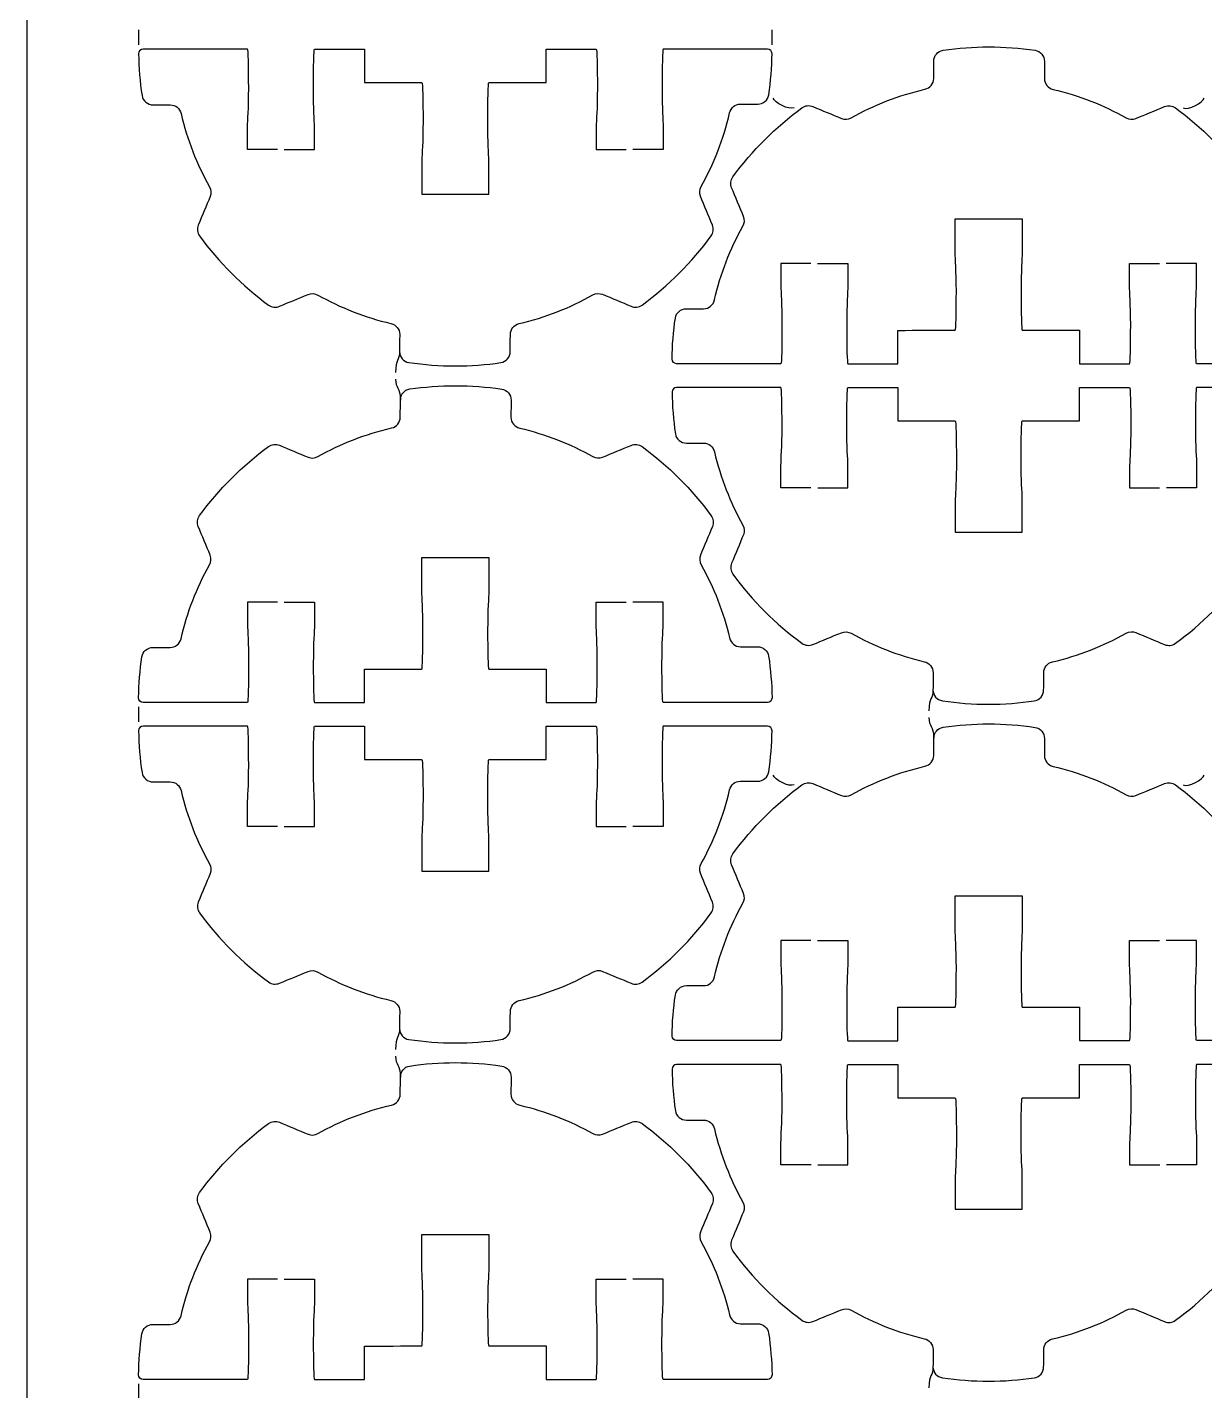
# Model space of a CAD drawing. Extents: x 0 to 410, y 0 to 300.
# Drawn here: x 210.2 to 263, y 65.5 to 126.7 of the extents above; entities that cross this region are included whole.
import ezdxf

# ---------------------------------------------------------------- set-up
doc = ezdxf.new("R2010")
doc.units = 0
doc.header["$MEASUREMENT"] = 0
doc.layers.add('DEFAULT', color=18, linetype='CONTINUOUS')

msp = doc.modelspace()

# ---------------------------------------------------------------- linework, layer by layer
at = {"layer": 'DEFAULT', "color": 18}
msp.add_lwpolyline([(410.176, 0.176), (210.177, 0.176), (210.177, 300.176), (410.176, 300.176)], close=True, dxfattribs=at)
at = {"layer": 'DEFAULT', "color": 1}
for points in [[(215.176, 126.583), (215.176, 125.906)], [(243.6, 126.583), (243.6, 125.906)], [(215.176, 96.203), (215.176, 95.526)], [(215.176, 65.822), (215.176, 65.145)]]:
    msp.add_lwpolyline(points, dxfattribs=at)
for points, knots in [([(221.412, 121.212), (220.963, 121.212), (220.514, 121.212), (220.065, 121.212), (220.065, 121.544), (220.065, 121.877), (220.065, 122.21), (220.065, 122.545), (220.114, 122.993), (220.114, 123.96), (220.114, 124.926), (220.093, 125.71), (220.065, 125.71), (218.503, 125.71), (216.941, 125.71), (215.38, 125.71), (215.267, 125.71), (215.175, 125.618), (215.175, 125.505), (215.186, 124.87), (215.235, 124.246), (215.327, 123.632), (215.362, 123.392), (215.574, 123.212), (215.821, 123.212), (216.078, 123.212), (216.336, 123.212), (216.593, 123.212), (216.83, 123.212), (217.027, 123.05), (217.08, 122.82), (217.352, 121.653), (217.786, 120.552), (218.357, 119.536), (218.431, 119.402), (218.442, 119.243), (218.385, 119.102), (218.208, 118.675), (218.03, 118.248), (217.853, 117.821), (217.786, 117.659), (217.803, 117.472), (217.906, 117.331), (218.773, 116.146), (219.821, 115.098), (221.006, 114.23), (221.148, 114.128), (221.335, 114.11), (221.493, 114.174), (221.924, 114.351), (222.354, 114.529), (222.784, 114.706), (222.926, 114.766), (223.084, 114.752), (223.215, 114.678), (224.231, 114.11), (225.332, 113.676), (226.499, 113.401), (226.725, 113.348), (226.891, 113.151), (226.891, 112.914), (226.89, 112.658), (226.888, 112.402), (226.887, 112.145), (226.887, 111.902), (227.064, 111.687), (227.307, 111.651), (227.988, 111.549), (228.683, 111.496), (229.388, 111.496), (230.083, 111.496), (230.764, 111.549), (231.435, 111.648), (231.678, 111.683), (231.854, 111.895), (231.854, 112.142), (231.856, 112.398), (231.857, 112.654), (231.858, 112.911), (231.858, 113.147), (232.024, 113.345), (232.249, 113.398), (233.424, 113.669), (234.535, 114.107), (235.562, 114.682), (235.696, 114.756), (235.855, 114.766), (236, 114.71), (236.426, 114.531), (236.853, 114.352), (237.28, 114.174), (237.442, 114.107), (237.629, 114.124), (237.77, 114.23), (238.956, 115.098), (240.004, 116.142), (240.871, 117.331), (240.974, 117.469), (240.991, 117.656), (240.928, 117.818), (240.749, 118.248), (240.57, 118.679), (240.392, 119.109), (240.335, 119.25), (240.346, 119.409), (240.42, 119.543), (240.991, 120.566), (241.429, 121.677), (241.697, 122.852), (241.75, 123.078), (241.947, 123.244), (242.184, 123.244), (242.442, 123.244), (242.701, 123.244), (242.96, 123.244), (243.207, 123.244), (243.418, 123.424), (243.454, 123.667), (243.542, 124.267), (243.591, 124.884), (243.602, 125.505), (243.602, 125.618), (243.51, 125.71), (243.397, 125.71), (241.837, 125.71), (240.276, 125.71), (238.716, 125.71), (238.688, 125.71), (238.667, 124.926), (238.667, 123.96), (238.667, 122.993), (238.716, 122.545), (238.716, 122.21), (238.716, 121.877), (238.716, 121.544), (238.716, 121.212), (238.264, 121.212), (237.813, 121.212), (237.361, 121.212)], [0, 0, 0, 0, 3.82, 3.82, 3.82, 6.65, 6.65, 6.65, 7.65, 7.65, 7.65, 8.65, 8.65, 8.65, 21.93, 21.93, 21.93, 22.93, 22.93, 22.93, 23.93, 23.93, 23.93, 24.93, 24.93, 24.93, 27.12, 27.12, 27.12, 28.12, 28.12, 28.12, 29.12, 29.12, 29.12, 30.12, 30.12, 30.12, 34.051539, 34.051539, 34.051539, 35.051539, 35.051539, 35.051539, 36.051539, 36.051539, 36.051539, 37.051539, 37.051539, 37.051539, 41.010794, 41.010794, 41.010794, 42.010794, 42.010794, 42.010794, 43.010794, 43.010794, 43.010794, 44.010794, 44.010794, 44.010794, 46.190817, 46.190817, 46.190817, 47.190817, 47.190817, 47.190817, 48.190817, 48.190817, 48.190817, 49.190817, 49.190817, 49.190817, 50.190817, 50.190817, 50.190817, 52.37084, 52.37084, 52.37084, 53.37084, 53.37084, 53.37084, 54.37084, 54.37084, 54.37084, 55.37084, 55.37084, 55.37084, 59.306231, 59.306231, 59.306231, 60.306231, 60.306231, 60.306231, 61.306231, 61.306231, 61.306231, 62.306231, 62.306231, 62.306231, 66.26931, 66.26931, 66.26931, 67.26931, 67.26931, 67.26931, 68.26931, 68.26931, 68.26931, 69.26931, 69.26931, 69.26931, 71.46931, 71.46931, 71.46931, 72.46931, 72.46931, 72.46931, 73.46931, 73.46931, 73.46931, 74.46931, 74.46931, 74.46931, 87.73931, 87.73931, 87.73931, 88.73931, 88.73931, 88.73931, 89.73931, 89.73931, 89.73931, 92.56931, 92.56931, 92.56931, 96.40931, 96.40931, 96.40931, 96.40931]), ([(221.712, 121.212), (222.164, 121.212), (222.615, 121.212), (223.067, 121.212), (223.067, 121.544), (223.067, 121.877), (223.067, 122.21), (223.067, 122.545), (223.017, 122.993), (223.017, 123.96), (223.017, 124.926), (223.038, 125.71), (223.067, 125.71), (223.816, 125.71), (224.565, 125.71), (225.314, 125.71), (225.314, 125.21), (225.314, 124.71), (225.314, 124.21), (226.172, 124.21), (227.031, 124.21), (227.889, 124.21), (227.917, 124.21), (227.939, 123.427), (227.939, 122.46), (227.939, 121.494), (227.889, 121.046), (227.889, 120.711), (227.889, 120.211), (227.889, 119.711), (227.889, 119.211), (228.89, 119.211), (229.891, 119.211), (230.891, 119.211), (230.891, 119.711), (230.891, 120.211), (230.891, 120.711), (230.891, 121.046), (230.842, 121.494), (230.842, 122.46), (230.842, 123.427), (230.863, 124.21), (230.891, 124.21), (231.749, 124.211), (232.606, 124.213), (233.463, 124.214), (233.463, 124.714), (233.463, 125.213), (233.463, 125.713), (234.213, 125.713), (234.964, 125.713), (235.714, 125.71), (235.742, 125.71), (235.763, 124.926), (235.763, 123.96), (235.763, 122.993), (235.714, 122.545), (235.714, 122.21), (235.714, 121.877), (235.714, 121.544), (235.714, 121.212), (236.163, 121.212), (236.612, 121.212), (237.061, 121.212)], [0, 0, 0, 0, 3.84, 3.84, 3.84, 6.67, 6.67, 6.67, 7.67, 7.67, 7.67, 8.67, 8.67, 8.67, 15.04, 15.04, 15.04, 19.29, 19.29, 19.29, 26.59, 26.59, 26.59, 27.59, 27.59, 27.59, 28.59, 28.59, 28.59, 32.84, 32.84, 32.84, 41.35, 41.35, 41.35, 45.6, 45.6, 45.6, 46.6, 46.6, 46.6, 47.6, 47.6, 47.6, 54.890007, 54.890007, 54.890007, 59.140007, 59.140007, 59.140007, 65.530007, 65.530007, 65.530007, 66.530007, 66.530007, 66.530007, 67.530007, 67.530007, 67.530007, 70.360007, 70.360007, 70.360007, 74.180007, 74.180007, 74.180007, 74.180007]), ([(245.345, 116.096), (244.897, 116.096), (244.449, 116.096), (244.001, 116.096), (244.001, 115.764), (244.001, 115.431), (244.001, 115.098), (244.001, 114.763), (244.05, 114.315), (244.05, 113.348), (244.05, 112.382), (244.029, 111.598), (244.001, 111.598), (242.44, 111.598), (240.88, 111.598), (239.319, 111.598), (239.206, 111.598), (239.115, 111.69), (239.115, 111.803), (239.125, 112.427), (239.175, 113.041), (239.263, 113.645), (239.298, 113.888), (239.51, 114.064), (239.757, 114.064), (240.015, 114.064), (240.274, 114.064), (240.533, 114.064), (240.766, 114.064), (240.967, 114.23), (241.02, 114.459), (241.288, 115.634), (241.722, 116.745), (242.297, 117.769), (242.371, 117.903), (242.381, 118.061), (242.325, 118.202), (242.146, 118.633), (241.967, 119.063), (241.789, 119.494), (241.722, 119.652), (241.743, 119.839), (241.845, 119.98), (242.713, 121.166), (243.761, 122.214), (244.946, 123.081), (245.087, 123.184), (245.274, 123.205), (245.436, 123.138), (245.863, 122.959), (246.29, 122.78), (246.717, 122.602), (246.858, 122.542), (247.02, 122.552), (247.154, 122.63), (248.177, 123.205), (249.292, 123.642), (250.463, 123.914), (250.693, 123.963), (250.859, 124.164), (250.859, 124.397), (250.86, 124.655), (250.861, 124.912), (250.862, 125.17), (250.862, 125.413), (251.038, 125.625), (251.282, 125.664), (251.949, 125.759), (252.633, 125.812), (253.328, 125.812), (254.034, 125.812), (254.728, 125.759), (255.406, 125.66), (255.649, 125.625), (255.829, 125.41), (255.829, 125.163), (255.828, 124.906), (255.827, 124.65), (255.826, 124.394), (255.826, 124.161), (255.991, 123.96), (256.217, 123.907), (257.385, 123.635), (258.486, 123.201), (259.498, 122.63), (259.632, 122.556), (259.791, 122.545), (259.932, 122.602), (260.361, 122.779), (260.79, 122.957), (261.22, 123.134), (261.382, 123.201), (261.569, 123.18), (261.706, 123.078), (262.895, 122.214), (263.943, 121.166), (264.811, 119.977), (264.913, 119.836), (264.931, 119.649), (264.864, 119.49), (264.686, 119.063), (264.509, 118.636), (264.331, 118.209), (264.275, 118.068), (264.285, 117.91), (264.359, 117.776), (264.931, 116.76), (265.365, 115.655), (265.636, 114.491), (265.689, 114.262), (265.887, 114.096), (266.123, 114.096), (266.381, 114.096), (266.638, 114.096), (266.896, 114.096), (267.143, 114.096), (267.354, 113.92), (267.39, 113.676), (267.481, 113.062), (267.531, 112.438), (267.538, 111.803), (267.541, 111.69), (267.45, 111.598), (267.337, 111.598), (265.775, 111.598), (264.214, 111.598), (262.652, 111.598), (262.624, 111.598), (262.602, 112.382), (262.602, 113.348), (262.602, 114.315), (262.652, 114.763), (262.652, 115.098), (262.652, 115.431), (262.652, 115.764), (262.652, 116.096), (262.2, 116.096), (261.749, 116.096), (261.297, 116.096)], [0, 0, 0, 0, 3.81, 3.81, 3.81, 6.64, 6.64, 6.64, 7.64, 7.64, 7.64, 8.64, 8.64, 8.64, 21.91, 21.91, 21.91, 22.91, 22.91, 22.91, 23.91, 23.91, 23.91, 24.91, 24.91, 24.91, 27.11, 27.11, 27.11, 28.11, 28.11, 28.11, 29.11, 29.11, 29.11, 30.11, 30.11, 30.11, 34.07308, 34.07308, 34.07308, 35.07308, 35.07308, 35.07308, 36.07308, 36.07308, 36.07308, 37.07308, 37.07308, 37.07308, 41.00847, 41.00847, 41.00847, 42.00847, 42.00847, 42.00847, 43.00847, 43.00847, 43.00847, 44.00847, 44.00847, 44.00847, 46.198493, 46.198493, 46.198493, 47.198493, 47.198493, 47.198493, 48.198493, 48.198493, 48.198493, 49.198493, 49.198493, 49.198493, 50.198493, 50.198493, 50.198493, 52.378516, 52.378516, 52.378516, 53.378516, 53.378516, 53.378516, 54.378516, 54.378516, 54.378516, 55.378516, 55.378516, 55.378516, 59.328529, 59.328529, 59.328529, 60.328529, 60.328529, 60.328529, 61.328529, 61.328529, 61.328529, 62.328529, 62.328529, 62.328529, 66.260068, 66.260068, 66.260068, 67.260068, 67.260068, 67.260068, 68.260068, 68.260068, 68.260068, 69.260068, 69.260068, 69.260068, 71.450068, 71.450068, 71.450068, 72.450068, 72.450068, 72.450068, 73.450068, 73.450068, 73.450068, 74.450068, 74.450068, 74.450068, 87.730068, 87.730068, 87.730068, 88.730068, 88.730068, 88.730068, 89.730068, 89.730068, 89.730068, 92.560068, 92.560068, 92.560068, 96.400068, 96.400068, 96.400068, 96.400068]), ([(245.648, 116.096), (246.1, 116.096), (246.551, 116.096), (247.003, 116.096), (247.003, 115.764), (247.003, 115.431), (247.003, 115.098), (247.003, 114.763), (246.953, 114.315), (246.953, 113.348), (246.953, 112.382), (246.974, 111.598), (247.003, 111.595), (247.753, 111.595), (248.503, 111.595), (249.253, 111.595), (249.253, 112.095), (249.253, 112.594), (249.253, 113.094), (250.111, 113.095), (250.968, 113.097), (251.825, 113.098), (251.853, 113.098), (251.875, 113.881), (251.875, 114.848), (251.875, 115.814), (251.825, 116.262), (251.825, 116.597), (251.825, 117.097), (251.825, 117.597), (251.825, 118.097), (252.826, 118.097), (253.827, 118.097), (254.827, 118.097), (254.827, 117.597), (254.827, 117.097), (254.827, 116.597), (254.827, 116.262), (254.778, 115.814), (254.778, 114.848), (254.778, 113.881), (254.799, 113.098), (254.827, 113.098), (255.686, 113.098), (256.544, 113.098), (257.403, 113.098), (257.403, 112.598), (257.403, 112.098), (257.403, 111.598), (258.152, 111.598), (258.901, 111.598), (259.65, 111.598), (259.678, 111.598), (259.699, 112.382), (259.699, 113.348), (259.699, 114.315), (259.65, 114.763), (259.65, 115.098), (259.65, 115.431), (259.65, 115.764), (259.65, 116.096), (260.098, 116.096), (260.546, 116.096), (260.994, 116.096)], [0, 0, 0, 0, 3.84, 3.84, 3.84, 6.67, 6.67, 6.67, 7.67, 7.67, 7.67, 8.68, 8.68, 8.68, 15.06, 15.06, 15.06, 19.31, 19.31, 19.31, 26.600007, 26.600007, 26.600007, 27.600007, 27.600007, 27.600007, 28.600007, 28.600007, 28.600007, 32.850007, 32.850007, 32.850007, 41.360007, 41.360007, 41.360007, 45.610007, 45.610007, 45.610007, 46.610007, 46.610007, 46.610007, 47.610007, 47.610007, 47.610007, 54.910007, 54.910007, 54.910007, 59.160007, 59.160007, 59.160007, 65.530007, 65.530007, 65.530007, 66.530007, 66.530007, 66.530007, 67.530007, 67.530007, 67.530007, 70.360007, 70.360007, 70.360007, 74.170007, 74.170007, 74.170007, 74.170007]), ([(221.409, 100.895), (220.959, 100.895), (220.51, 100.895), (220.061, 100.895), (220.061, 100.562), (220.061, 100.23), (220.061, 99.897), (220.061, 99.562), (220.11, 99.114), (220.11, 98.147), (220.11, 97.18), (220.089, 96.397), (220.061, 96.397), (218.501, 96.397), (216.94, 96.397), (215.38, 96.397), (215.267, 96.397), (215.175, 96.489), (215.175, 96.602), (215.186, 97.226), (215.235, 97.84), (215.323, 98.443), (215.358, 98.687), (215.57, 98.863), (215.817, 98.863), (216.076, 98.863), (216.335, 98.863), (216.593, 98.863), (216.826, 98.863), (217.027, 99.029), (217.08, 99.258), (217.348, 100.433), (217.782, 101.544), (218.357, 102.567), (218.431, 102.701), (218.442, 102.86), (218.385, 103.001), (218.207, 103.432), (218.028, 103.862), (217.849, 104.292), (217.782, 104.451), (217.803, 104.638), (217.906, 104.779), (218.773, 105.965), (219.821, 107.012), (221.006, 107.88), (221.148, 107.982), (221.335, 108.004), (221.497, 107.937), (221.924, 107.758), (222.351, 107.579), (222.777, 107.4), (222.919, 107.34), (223.081, 107.351), (223.215, 107.429), (224.238, 108.004), (225.353, 108.441), (226.527, 108.713), (226.753, 108.766), (226.919, 108.963), (226.919, 109.196), (226.92, 109.454), (226.921, 109.711), (226.923, 109.969), (226.923, 110.212), (227.099, 110.427), (227.342, 110.462), (228.013, 110.558), (228.693, 110.611), (229.388, 110.611), (230.094, 110.611), (230.789, 110.558), (231.47, 110.459), (231.713, 110.424), (231.89, 110.208), (231.89, 109.962), (231.888, 109.705), (231.887, 109.449), (231.886, 109.192), (231.886, 108.96), (232.052, 108.759), (232.278, 108.706), (233.445, 108.434), (234.546, 108), (235.562, 107.429), (235.693, 107.355), (235.851, 107.344), (235.992, 107.404), (236.423, 107.58), (236.853, 107.757), (237.284, 107.933), (237.442, 108), (237.629, 107.979), (237.77, 107.877), (238.956, 107.012), (240.004, 105.965), (240.871, 104.776), (240.974, 104.635), (240.991, 104.451), (240.924, 104.289), (240.747, 103.862), (240.569, 103.435), (240.392, 103.008), (240.335, 102.867), (240.346, 102.708), (240.42, 102.574), (240.991, 101.558), (241.425, 100.454), (241.697, 99.29), (241.75, 99.061), (241.947, 98.895), (242.184, 98.895), (242.441, 98.895), (242.699, 98.895), (242.956, 98.895), (243.203, 98.895), (243.415, 98.719), (243.45, 98.475), (243.542, 97.865), (243.591, 97.24), (243.602, 96.602), (243.602, 96.492), (243.51, 96.397), (243.397, 96.397), (241.836, 96.397), (240.274, 96.397), (238.712, 96.397), (238.684, 96.397), (238.663, 97.18), (238.663, 98.147), (238.663, 99.114), (238.712, 99.562), (238.712, 99.897), (238.712, 100.23), (238.712, 100.562), (238.712, 100.895), (238.261, 100.895), (237.809, 100.895), (237.358, 100.895)], [0, 0, 0, 0, 3.82, 3.82, 3.82, 6.65, 6.65, 6.65, 7.65, 7.65, 7.65, 8.65, 8.65, 8.65, 21.92, 21.92, 21.92, 22.92, 22.92, 22.92, 23.92, 23.92, 23.92, 24.92, 24.92, 24.92, 27.12, 27.12, 27.12, 28.12, 28.12, 28.12, 29.12, 29.12, 29.12, 30.12, 30.12, 30.12, 34.08308, 34.08308, 34.08308, 35.08308, 35.08308, 35.08308, 36.08308, 36.08308, 36.08308, 37.08308, 37.08308, 37.08308, 41.01847, 41.01847, 41.01847, 42.01847, 42.01847, 42.01847, 43.01847, 43.01847, 43.01847, 44.01847, 44.01847, 44.01847, 46.208493, 46.208493, 46.208493, 47.208493, 47.208493, 47.208493, 48.208493, 48.208493, 48.208493, 49.208493, 49.208493, 49.208493, 50.208493, 50.208493, 50.208493, 52.388516, 52.388516, 52.388516, 53.388516, 53.388516, 53.388516, 54.388516, 54.388516, 54.388516, 55.388516, 55.388516, 55.388516, 59.343968, 59.343968, 59.343968, 60.343968, 60.343968, 60.343968, 61.343968, 61.343968, 61.343968, 62.343968, 62.343968, 62.343968, 66.275507, 66.275507, 66.275507, 67.275507, 67.275507, 67.275507, 68.275507, 68.275507, 68.275507, 69.275507, 69.275507, 69.275507, 71.465507, 71.465507, 71.465507, 72.465507, 72.465507, 72.465507, 73.465507, 73.465507, 73.465507, 74.465507, 74.465507, 74.465507, 87.745507, 87.745507, 87.745507, 88.745507, 88.745507, 88.745507, 89.745507, 89.745507, 89.745507, 92.575507, 92.575507, 92.575507, 96.415507, 96.415507, 96.415507, 96.415507]), ([(245.348, 106.032), (244.9, 106.032), (244.452, 106.032), (244.004, 106.032), (244.004, 106.364), (244.004, 106.697), (244.004, 107.03), (244.004, 107.365), (244.053, 107.813), (244.053, 108.78), (244.053, 109.746), (244.032, 110.53), (244.004, 110.53), (242.442, 110.53), (240.881, 110.53), (239.319, 110.53), (239.206, 110.53), (239.115, 110.438), (239.115, 110.328), (239.125, 109.69), (239.175, 109.065), (239.263, 108.455), (239.302, 108.212), (239.513, 108.032), (239.76, 108.032), (240.018, 108.032), (240.275, 108.032), (240.533, 108.032), (240.769, 108.032), (240.967, 107.87), (241.02, 107.64), (241.291, 106.476), (241.725, 105.372), (242.297, 104.356), (242.371, 104.222), (242.381, 104.063), (242.321, 103.922), (242.144, 103.495), (241.966, 103.068), (241.789, 102.641), (241.722, 102.479), (241.743, 102.296), (241.845, 102.155), (242.709, 100.966), (243.761, 99.918), (244.946, 99.05), (245.087, 98.948), (245.274, 98.93), (245.433, 98.997), (245.862, 99.174), (246.291, 99.35), (246.72, 99.526), (246.862, 99.586), (247.024, 99.572), (247.154, 99.498), (248.17, 98.93), (249.271, 98.496), (250.435, 98.225), (250.664, 98.168), (250.83, 97.971), (250.83, 97.734), (250.829, 97.478), (250.828, 97.222), (250.827, 96.965), (250.827, 96.722), (251.003, 96.507), (251.247, 96.471), (251.927, 96.369), (252.622, 96.316), (253.328, 96.316), (254.019, 96.316), (254.704, 96.369), (255.374, 96.468), (255.617, 96.503), (255.794, 96.718), (255.794, 96.962), (255.795, 97.219), (255.796, 97.477), (255.797, 97.734), (255.797, 97.967), (255.96, 98.165), (256.189, 98.218), (257.364, 98.489), (258.475, 98.927), (259.502, 99.502), (259.636, 99.576), (259.794, 99.59), (259.935, 99.53), (260.364, 99.351), (260.792, 99.172), (261.22, 98.994), (261.382, 98.927), (261.569, 98.948), (261.71, 99.05), (262.895, 99.918), (263.943, 100.962), (264.811, 102.151), (264.913, 102.292), (264.931, 102.476), (264.864, 102.638), (264.686, 103.068), (264.509, 103.499), (264.331, 103.929), (264.275, 104.07), (264.285, 104.229), (264.359, 104.363), (264.931, 105.386), (265.365, 106.497), (265.636, 107.672), (265.689, 107.901), (265.887, 108.064), (266.123, 108.064), (266.382, 108.064), (266.641, 108.064), (266.899, 108.064), (267.146, 108.064), (267.358, 108.244), (267.393, 108.487), (267.481, 109.09), (267.531, 109.704), (267.538, 110.328), (267.541, 110.438), (267.45, 110.53), (267.337, 110.53), (265.776, 110.53), (264.216, 110.53), (262.655, 110.53), (262.627, 110.53), (262.606, 109.746), (262.606, 108.78), (262.606, 107.813), (262.655, 107.365), (262.655, 107.03), (262.655, 106.697), (262.655, 106.364), (262.655, 106.032), (262.204, 106.032), (261.752, 106.032), (261.301, 106.032)], [0, 0, 0, 0, 3.81, 3.81, 3.81, 6.64, 6.64, 6.64, 7.64, 7.64, 7.64, 8.64, 8.64, 8.64, 21.92, 21.92, 21.92, 22.92, 22.92, 22.92, 23.92, 23.92, 23.92, 24.92, 24.92, 24.92, 27.11, 27.11, 27.11, 28.11, 28.11, 28.11, 29.11, 29.11, 29.11, 30.11, 30.11, 30.11, 34.041539, 34.041539, 34.041539, 35.041539, 35.041539, 35.041539, 36.041539, 36.041539, 36.041539, 37.041539, 37.041539, 37.041539, 40.98774, 40.98774, 40.98774, 41.98774, 41.98774, 41.98774, 42.98774, 42.98774, 42.98774, 43.98774, 43.98774, 43.98774, 46.167763, 46.167763, 46.167763, 47.167763, 47.167763, 47.167763, 48.167763, 48.167763, 48.167763, 49.167763, 49.167763, 49.167763, 50.167763, 50.167763, 50.167763, 52.357786, 52.357786, 52.357786, 53.357786, 53.357786, 53.357786, 54.357786, 54.357786, 54.357786, 55.357786, 55.357786, 55.357786, 59.302402, 59.302402, 59.302402, 60.302402, 60.302402, 60.302402, 61.302402, 61.302402, 61.302402, 62.302402, 62.302402, 62.302402, 66.261657, 66.261657, 66.261657, 67.261657, 67.261657, 67.261657, 68.261657, 68.261657, 68.261657, 69.261657, 69.261657, 69.261657, 71.461657, 71.461657, 71.461657, 72.461657, 72.461657, 72.461657, 73.461657, 73.461657, 73.461657, 74.461657, 74.461657, 74.461657, 87.731657, 87.731657, 87.731657, 88.731657, 88.731657, 88.731657, 89.731657, 89.731657, 89.731657, 92.561657, 92.561657, 92.561657, 96.401657, 96.401657, 96.401657, 96.401657]), ([(245.652, 106.032), (246.103, 106.032), (246.555, 106.032), (247.006, 106.032), (247.006, 106.364), (247.006, 106.697), (247.006, 107.03), (247.006, 107.365), (246.957, 107.813), (246.957, 108.78), (246.957, 109.746), (246.978, 110.53), (247.006, 110.53), (247.755, 110.53), (248.504, 110.53), (249.253, 110.53), (249.253, 110.03), (249.253, 109.53), (249.253, 109.03), (250.112, 109.03), (250.97, 109.03), (251.829, 109.03), (251.857, 109.03), (251.878, 108.247), (251.878, 107.28), (251.878, 106.314), (251.829, 105.866), (251.829, 105.531), (251.829, 105.031), (251.829, 104.531), (251.829, 104.031), (252.829, 104.031), (253.83, 104.031), (254.831, 104.031), (254.831, 104.531), (254.831, 105.031), (254.831, 105.531), (254.831, 105.866), (254.781, 106.314), (254.781, 107.28), (254.781, 108.247), (254.803, 109.03), (254.831, 109.03), (255.688, 109.031), (256.545, 109.033), (257.403, 109.034), (257.403, 109.534), (257.403, 110.033), (257.403, 110.533), (258.153, 110.533), (258.903, 110.533), (259.653, 110.53), (259.681, 110.53), (259.703, 109.746), (259.703, 108.78), (259.703, 107.813), (259.653, 107.365), (259.653, 107.03), (259.653, 106.697), (259.653, 106.364), (259.653, 106.032), (260.101, 106.032), (260.549, 106.032), (260.997, 106.032)], [0, 0, 0, 0, 3.84, 3.84, 3.84, 6.67, 6.67, 6.67, 7.67, 7.67, 7.67, 8.67, 8.67, 8.67, 15.04, 15.04, 15.04, 19.29, 19.29, 19.29, 26.59, 26.59, 26.59, 27.59, 27.59, 27.59, 28.59, 28.59, 28.59, 32.84, 32.84, 32.84, 41.35, 41.35, 41.35, 45.6, 45.6, 45.6, 46.6, 46.6, 46.6, 47.6, 47.6, 47.6, 54.890007, 54.890007, 54.890007, 59.140007, 59.140007, 59.140007, 65.530007, 65.530007, 65.530007, 66.530007, 66.530007, 66.530007, 67.530007, 67.530007, 67.530007, 70.360007, 70.360007, 70.360007, 74.170007, 74.170007, 74.170007, 74.170007]), ([(221.708, 100.895), (222.16, 100.895), (222.612, 100.895), (223.063, 100.895), (223.063, 100.562), (223.063, 100.23), (223.063, 99.897), (223.063, 99.562), (223.014, 99.114), (223.014, 98.147), (223.014, 97.18), (223.035, 96.397), (223.063, 96.394), (223.813, 96.394), (224.564, 96.394), (225.314, 96.394), (225.314, 96.893), (225.314, 97.393), (225.314, 97.893), (226.171, 97.894), (227.028, 97.895), (227.886, 97.897), (227.914, 97.897), (227.935, 98.68), (227.935, 99.646), (227.935, 100.613), (227.886, 101.061), (227.886, 101.396), (227.886, 101.896), (227.886, 102.396), (227.886, 102.895), (228.886, 102.895), (229.887, 102.895), (230.888, 102.895), (230.888, 102.396), (230.888, 101.896), (230.888, 101.396), (230.888, 101.061), (230.838, 100.613), (230.838, 99.646), (230.838, 98.68), (230.86, 97.897), (230.888, 97.897), (231.746, 97.897), (232.605, 97.897), (233.463, 97.897), (233.463, 97.397), (233.463, 96.897), (233.463, 96.397), (234.212, 96.397), (234.961, 96.397), (235.71, 96.397), (235.738, 96.397), (235.76, 97.18), (235.76, 98.147), (235.76, 99.114), (235.71, 99.562), (235.71, 99.897), (235.71, 100.23), (235.71, 100.562), (235.71, 100.895), (236.159, 100.895), (236.609, 100.895), (237.058, 100.895)], [0, 0, 0, 0, 3.84, 3.84, 3.84, 6.67, 6.67, 6.67, 7.67, 7.67, 7.67, 8.68, 8.68, 8.68, 15.06, 15.06, 15.06, 19.31, 19.31, 19.31, 26.600007, 26.600007, 26.600007, 27.600007, 27.600007, 27.600007, 28.600007, 28.600007, 28.600007, 32.850007, 32.850007, 32.850007, 41.360007, 41.360007, 41.360007, 45.610007, 45.610007, 45.610007, 46.610007, 46.610007, 46.610007, 47.610007, 47.610007, 47.610007, 54.910007, 54.910007, 54.910007, 59.160007, 59.160007, 59.160007, 65.530007, 65.530007, 65.530007, 66.530007, 66.530007, 66.530007, 67.530007, 67.530007, 67.530007, 70.360007, 70.360007, 70.360007, 74.180007, 74.180007, 74.180007, 74.180007]), ([(221.412, 90.83), (220.963, 90.83), (220.514, 90.83), (220.065, 90.83), (220.065, 91.163), (220.065, 91.496), (220.065, 91.829), (220.065, 92.164), (220.114, 92.612), (220.114, 93.579), (220.114, 94.545), (220.093, 95.328), (220.065, 95.328), (218.503, 95.328), (216.941, 95.328), (215.38, 95.328), (215.267, 95.328), (215.175, 95.237), (215.175, 95.127), (215.186, 94.489), (215.235, 93.864), (215.327, 93.254), (215.362, 93.011), (215.574, 92.831), (215.821, 92.831), (216.078, 92.831), (216.336, 92.831), (216.593, 92.831), (216.83, 92.831), (217.027, 92.668), (217.08, 92.439), (217.352, 91.275), (217.786, 90.171), (218.357, 89.155), (218.431, 89.021), (218.442, 88.862), (218.385, 88.721), (218.208, 88.294), (218.03, 87.867), (217.853, 87.44), (217.786, 87.278), (217.803, 87.094), (217.906, 86.953), (218.773, 85.765), (219.821, 84.717), (221.006, 83.852), (221.148, 83.75), (221.335, 83.729), (221.493, 83.796), (221.924, 83.972), (222.354, 84.149), (222.784, 84.325), (222.926, 84.385), (223.084, 84.375), (223.215, 84.297), (224.231, 83.729), (225.332, 83.295), (226.499, 83.023), (226.725, 82.967), (226.891, 82.769), (226.891, 82.537), (226.89, 82.28), (226.888, 82.024), (226.887, 81.768), (226.887, 81.521), (227.064, 81.305), (227.307, 81.27), (227.988, 81.171), (228.683, 81.115), (229.388, 81.115), (230.083, 81.115), (230.764, 81.168), (231.435, 81.267), (231.678, 81.302), (231.854, 81.517), (231.854, 81.76), (231.856, 82.018), (231.857, 82.276), (231.858, 82.533), (231.858, 82.766), (232.024, 82.963), (232.249, 83.016), (233.424, 83.288), (234.535, 83.725), (235.562, 84.3), (235.696, 84.375), (235.855, 84.389), (236, 84.329), (236.426, 84.15), (236.853, 83.971), (237.28, 83.792), (237.442, 83.725), (237.629, 83.747), (237.77, 83.849), (238.956, 84.717), (240.004, 85.761), (240.871, 86.95), (240.974, 87.091), (240.991, 87.274), (240.928, 87.437), (240.749, 87.867), (240.57, 88.297), (240.392, 88.728), (240.335, 88.869), (240.346, 89.028), (240.42, 89.162), (240.991, 90.185), (241.429, 91.296), (241.697, 92.471), (241.75, 92.7), (241.947, 92.862), (242.184, 92.862), (242.442, 92.862), (242.701, 92.862), (242.96, 92.862), (243.207, 92.862), (243.418, 93.042), (243.454, 93.286), (243.542, 93.889), (243.591, 94.503), (243.602, 95.127), (243.602, 95.237), (243.51, 95.328), (243.397, 95.328), (241.837, 95.328), (240.276, 95.328), (238.716, 95.328), (238.688, 95.328), (238.667, 94.545), (238.667, 93.579), (238.667, 92.612), (238.716, 92.164), (238.716, 91.829), (238.716, 91.496), (238.716, 91.163), (238.716, 90.83), (238.264, 90.83), (237.813, 90.83), (237.361, 90.83)], [0, 0, 0, 0, 3.82, 3.82, 3.82, 6.65, 6.65, 6.65, 7.65, 7.65, 7.65, 8.65, 8.65, 8.65, 21.93, 21.93, 21.93, 22.93, 22.93, 22.93, 23.93, 23.93, 23.93, 24.93, 24.93, 24.93, 27.12, 27.12, 27.12, 28.12, 28.12, 28.12, 29.12, 29.12, 29.12, 30.12, 30.12, 30.12, 34.051539, 34.051539, 34.051539, 35.051539, 35.051539, 35.051539, 36.051539, 36.051539, 36.051539, 37.051539, 37.051539, 37.051539, 41.006991, 41.006991, 41.006991, 42.006991, 42.006991, 42.006991, 43.006991, 43.006991, 43.006991, 44.006991, 44.006991, 44.006991, 46.187014, 46.187014, 46.187014, 47.187014, 47.187014, 47.187014, 48.187014, 48.187014, 48.187014, 49.187014, 49.187014, 49.187014, 50.187014, 50.187014, 50.187014, 52.377037, 52.377037, 52.377037, 53.377037, 53.377037, 53.377037, 54.377037, 54.377037, 54.377037, 55.377037, 55.377037, 55.377037, 59.312428, 59.312428, 59.312428, 60.312428, 60.312428, 60.312428, 61.312428, 61.312428, 61.312428, 62.312428, 62.312428, 62.312428, 66.275507, 66.275507, 66.275507, 67.275507, 67.275507, 67.275507, 68.275507, 68.275507, 68.275507, 69.275507, 69.275507, 69.275507, 71.475507, 71.475507, 71.475507, 72.475507, 72.475507, 72.475507, 73.475507, 73.475507, 73.475507, 74.475507, 74.475507, 74.475507, 87.745507, 87.745507, 87.745507, 88.745507, 88.745507, 88.745507, 89.745507, 89.745507, 89.745507, 92.575507, 92.575507, 92.575507, 96.415507, 96.415507, 96.415507, 96.415507]), ([(221.712, 90.83), (222.164, 90.83), (222.615, 90.83), (223.067, 90.83), (223.067, 91.163), (223.067, 91.496), (223.067, 91.829), (223.067, 92.164), (223.017, 92.612), (223.017, 93.579), (223.017, 94.545), (223.038, 95.328), (223.067, 95.328), (223.816, 95.328), (224.565, 95.328), (225.314, 95.328), (225.314, 94.829), (225.314, 94.329), (225.314, 93.829), (226.172, 93.829), (227.031, 93.829), (227.889, 93.829), (227.917, 93.829), (227.939, 93.046), (227.939, 92.079), (227.939, 91.113), (227.889, 90.665), (227.889, 90.329), (227.889, 89.83), (227.889, 89.33), (227.889, 88.83), (228.89, 88.83), (229.891, 88.83), (230.891, 88.83), (230.891, 89.33), (230.891, 89.83), (230.891, 90.329), (230.891, 90.665), (230.842, 91.113), (230.842, 92.079), (230.842, 93.046), (230.863, 93.829), (230.891, 93.829), (231.749, 93.83), (232.606, 93.831), (233.463, 93.833), (233.463, 94.332), (233.463, 94.832), (233.463, 95.332), (234.213, 95.332), (234.964, 95.332), (235.714, 95.328), (235.742, 95.328), (235.763, 94.545), (235.763, 93.579), (235.763, 92.612), (235.714, 92.164), (235.714, 91.829), (235.714, 91.496), (235.714, 91.163), (235.714, 90.83), (236.163, 90.83), (236.612, 90.83), (237.061, 90.83)], [0, 0, 0, 0, 3.84, 3.84, 3.84, 6.67, 6.67, 6.67, 7.67, 7.67, 7.67, 8.67, 8.67, 8.67, 15.04, 15.04, 15.04, 19.29, 19.29, 19.29, 26.59, 26.59, 26.59, 27.59, 27.59, 27.59, 28.59, 28.59, 28.59, 32.84, 32.84, 32.84, 41.35, 41.35, 41.35, 45.6, 45.6, 45.6, 46.6, 46.6, 46.6, 47.6, 47.6, 47.6, 54.890007, 54.890007, 54.890007, 59.140007, 59.140007, 59.140007, 65.530007, 65.530007, 65.530007, 66.530007, 66.530007, 66.530007, 67.530007, 67.530007, 67.530007, 70.360007, 70.360007, 70.360007, 74.180007, 74.180007, 74.180007, 74.180007]), ([(245.348, 85.719), (244.899, 85.719), (244.45, 85.719), (244.001, 85.719), (244.001, 85.386), (244.001, 85.053), (244.001, 84.72), (244.001, 84.385), (244.05, 83.937), (244.05, 82.971), (244.05, 82.004), (244.029, 81.221), (244.001, 81.221), (242.44, 81.221), (240.88, 81.221), (239.319, 81.221), (239.206, 81.221), (239.115, 81.312), (239.115, 81.422), (239.125, 82.046), (239.175, 82.66), (239.263, 83.263), (239.298, 83.507), (239.51, 83.687), (239.757, 83.687), (240.015, 83.687), (240.274, 83.687), (240.533, 83.687), (240.766, 83.687), (240.967, 83.849), (241.02, 84.078), (241.288, 85.253), (241.722, 86.364), (242.297, 87.387), (242.371, 87.521), (242.381, 87.68), (242.325, 87.821), (242.146, 88.252), (241.967, 88.682), (241.789, 89.112), (241.722, 89.275), (241.743, 89.458), (241.845, 89.599), (242.713, 90.788), (243.761, 91.832), (244.946, 92.7), (245.087, 92.802), (245.274, 92.824), (245.436, 92.757), (245.863, 92.578), (246.29, 92.399), (246.717, 92.22), (246.858, 92.16), (247.02, 92.174), (247.154, 92.249), (248.177, 92.824), (249.292, 93.261), (250.463, 93.533), (250.693, 93.586), (250.859, 93.783), (250.859, 94.016), (250.86, 94.274), (250.861, 94.531), (250.862, 94.789), (250.862, 95.032), (251.038, 95.247), (251.282, 95.282), (251.949, 95.381), (252.633, 95.434), (253.328, 95.434), (254.034, 95.434), (254.728, 95.378), (255.406, 95.279), (255.649, 95.244), (255.829, 95.028), (255.829, 94.785), (255.828, 94.529), (255.827, 94.272), (255.826, 94.016), (255.826, 93.78), (255.991, 93.582), (256.217, 93.526), (257.385, 93.254), (258.486, 92.82), (259.498, 92.252), (259.632, 92.174), (259.791, 92.164), (259.932, 92.224), (260.361, 92.4), (260.79, 92.577), (261.22, 92.753), (261.382, 92.82), (261.569, 92.802), (261.706, 92.697), (262.895, 91.832), (263.943, 90.785), (264.811, 89.596), (264.913, 89.455), (264.931, 89.271), (264.864, 89.109), (264.686, 88.682), (264.509, 88.255), (264.331, 87.828), (264.275, 87.687), (264.285, 87.528), (264.359, 87.394), (264.931, 86.378), (265.365, 85.274), (265.636, 84.11), (265.689, 83.881), (265.887, 83.718), (266.123, 83.718), (266.381, 83.718), (266.638, 83.718), (266.896, 83.718), (267.143, 83.718), (267.354, 83.538), (267.39, 83.295), (267.481, 82.685), (267.531, 82.06), (267.538, 81.422), (267.541, 81.312), (267.45, 81.221), (267.337, 81.221), (265.775, 81.221), (264.214, 81.221), (262.652, 81.221), (262.624, 81.221), (262.602, 82.004), (262.602, 82.971), (262.602, 83.937), (262.652, 84.385), (262.652, 84.72), (262.652, 85.053), (262.652, 85.386), (262.652, 85.719), (262.2, 85.719), (261.749, 85.719), (261.297, 85.719)], [0, 0, 0, 0, 3.82, 3.82, 3.82, 6.65, 6.65, 6.65, 7.65, 7.65, 7.65, 8.65, 8.65, 8.65, 21.92, 21.92, 21.92, 22.92, 22.92, 22.92, 23.92, 23.92, 23.92, 24.92, 24.92, 24.92, 27.12, 27.12, 27.12, 28.12, 28.12, 28.12, 29.12, 29.12, 29.12, 30.12, 30.12, 30.12, 34.08308, 34.08308, 34.08308, 35.08308, 35.08308, 35.08308, 36.08308, 36.08308, 36.08308, 37.08308, 37.08308, 37.08308, 41.01847, 41.01847, 41.01847, 42.01847, 42.01847, 42.01847, 43.01847, 43.01847, 43.01847, 44.01847, 44.01847, 44.01847, 46.208493, 46.208493, 46.208493, 47.208493, 47.208493, 47.208493, 48.208493, 48.208493, 48.208493, 49.208493, 49.208493, 49.208493, 50.208493, 50.208493, 50.208493, 52.388516, 52.388516, 52.388516, 53.388516, 53.388516, 53.388516, 54.388516, 54.388516, 54.388516, 55.388516, 55.388516, 55.388516, 59.334717, 59.334717, 59.334717, 60.334717, 60.334717, 60.334717, 61.334717, 61.334717, 61.334717, 62.334717, 62.334717, 62.334717, 66.266256, 66.266256, 66.266256, 67.266256, 67.266256, 67.266256, 68.266256, 68.266256, 68.266256, 69.266256, 69.266256, 69.266256, 71.456256, 71.456256, 71.456256, 72.456256, 72.456256, 72.456256, 73.456256, 73.456256, 73.456256, 74.456256, 74.456256, 74.456256, 87.736256, 87.736256, 87.736256, 88.736256, 88.736256, 88.736256, 89.736256, 89.736256, 89.736256, 92.566256, 92.566256, 92.566256, 96.406256, 96.406256, 96.406256, 96.406256]), ([(245.648, 85.719), (246.1, 85.719), (246.551, 85.719), (247.003, 85.719), (247.003, 85.386), (247.003, 85.053), (247.003, 84.72), (247.003, 84.385), (246.953, 83.937), (246.953, 82.971), (246.953, 82.004), (246.974, 81.221), (247.003, 81.217), (247.753, 81.217), (248.503, 81.217), (249.253, 81.217), (249.253, 81.717), (249.253, 82.217), (249.253, 82.717), (250.111, 82.718), (250.968, 82.719), (251.825, 82.72), (251.853, 82.72), (251.875, 83.503), (251.875, 84.47), (251.875, 85.436), (251.825, 85.884), (251.825, 86.22), (251.825, 86.719), (251.825, 87.219), (251.825, 87.719), (252.826, 87.719), (253.827, 87.719), (254.827, 87.719), (254.827, 87.219), (254.827, 86.719), (254.827, 86.22), (254.827, 85.884), (254.778, 85.436), (254.778, 84.47), (254.778, 83.503), (254.799, 82.72), (254.827, 82.72), (255.686, 82.72), (256.544, 82.72), (257.403, 82.72), (257.403, 82.22), (257.403, 81.721), (257.403, 81.221), (258.152, 81.221), (258.901, 81.221), (259.65, 81.221), (259.678, 81.221), (259.699, 82.004), (259.699, 82.971), (259.699, 83.937), (259.65, 84.385), (259.65, 84.72), (259.65, 85.053), (259.65, 85.386), (259.65, 85.719), (260.099, 85.719), (260.548, 85.719), (260.997, 85.719)], [0, 0, 0, 0, 3.84, 3.84, 3.84, 6.67, 6.67, 6.67, 7.67, 7.67, 7.67, 8.68, 8.68, 8.68, 15.06, 15.06, 15.06, 19.31, 19.31, 19.31, 26.600007, 26.600007, 26.600007, 27.600007, 27.600007, 27.600007, 28.600007, 28.600007, 28.600007, 32.850007, 32.850007, 32.850007, 41.360007, 41.360007, 41.360007, 45.610007, 45.610007, 45.610007, 46.610007, 46.610007, 46.610007, 47.610007, 47.610007, 47.610007, 54.910007, 54.910007, 54.910007, 59.160007, 59.160007, 59.160007, 65.530007, 65.530007, 65.530007, 66.530007, 66.530007, 66.530007, 67.530007, 67.530007, 67.530007, 70.360007, 70.360007, 70.360007, 74.180007, 74.180007, 74.180007, 74.180007]), ([(221.412, 70.517), (220.962, 70.517), (220.511, 70.517), (220.061, 70.517), (220.061, 70.185), (220.061, 69.852), (220.061, 69.519), (220.061, 69.184), (220.11, 68.736), (220.11, 67.769), (220.11, 66.803), (220.089, 66.02), (220.061, 66.02), (218.501, 66.02), (216.94, 66.02), (215.38, 66.02), (215.267, 66.02), (215.175, 66.111), (215.175, 66.221), (215.186, 66.845), (215.235, 67.459), (215.323, 68.062), (215.358, 68.306), (215.57, 68.485), (215.817, 68.485), (216.076, 68.485), (216.335, 68.485), (216.593, 68.485), (216.826, 68.485), (217.027, 68.648), (217.08, 68.877), (217.348, 70.052), (217.782, 71.163), (218.357, 72.186), (218.431, 72.32), (218.442, 72.479), (218.385, 72.62), (218.207, 73.05), (218.028, 73.481), (217.849, 73.911), (217.782, 74.073), (217.803, 74.257), (217.906, 74.398), (218.773, 75.587), (219.821, 76.631), (221.006, 77.499), (221.148, 77.601), (221.335, 77.622), (221.497, 77.555), (221.924, 77.377), (222.351, 77.198), (222.777, 77.019), (222.919, 76.959), (223.081, 76.973), (223.215, 77.047), (224.238, 77.622), (225.353, 78.06), (226.527, 78.331), (226.753, 78.384), (226.919, 78.582), (226.919, 78.815), (226.92, 79.072), (226.921, 79.33), (226.923, 79.587), (226.923, 79.831), (227.099, 80.046), (227.342, 80.081), (228.013, 80.18), (228.693, 80.233), (229.388, 80.233), (230.094, 80.233), (230.789, 80.18), (231.47, 80.078), (231.713, 80.042), (231.89, 79.827), (231.89, 79.584), (231.888, 79.327), (231.887, 79.071), (231.886, 78.815), (231.886, 78.578), (232.052, 78.381), (232.278, 78.324), (233.445, 78.053), (234.546, 77.619), (235.562, 77.051), (235.693, 76.977), (235.851, 76.963), (235.992, 77.023), (236.423, 77.199), (236.853, 77.375), (237.284, 77.552), (237.442, 77.619), (237.629, 77.601), (237.77, 77.499), (238.956, 76.631), (240.004, 75.583), (240.871, 74.394), (240.974, 74.253), (240.991, 74.07), (240.924, 73.908), (240.747, 73.481), (240.569, 73.054), (240.392, 72.627), (240.335, 72.486), (240.346, 72.327), (240.42, 72.193), (240.991, 71.177), (241.425, 70.073), (241.697, 68.909), (241.75, 68.679), (241.947, 68.517), (242.184, 68.517), (242.441, 68.517), (242.699, 68.517), (242.956, 68.517), (243.203, 68.517), (243.415, 68.337), (243.45, 68.094), (243.542, 67.484), (243.591, 66.859), (243.602, 66.221), (243.602, 66.111), (243.51, 66.02), (243.397, 66.02), (241.836, 66.02), (240.274, 66.02), (238.712, 66.02), (238.684, 66.02), (238.663, 66.803), (238.663, 67.769), (238.663, 68.736), (238.712, 69.184), (238.712, 69.519), (238.712, 69.852), (238.712, 70.185), (238.712, 70.517), (238.262, 70.517), (237.812, 70.517), (237.361, 70.517)], [0, 0, 0, 0, 3.83, 3.83, 3.83, 6.66, 6.66, 6.66, 7.66, 7.66, 7.66, 8.66, 8.66, 8.66, 21.93, 21.93, 21.93, 22.93, 22.93, 22.93, 23.93, 23.93, 23.93, 24.93, 24.93, 24.93, 27.13, 27.13, 27.13, 28.13, 28.13, 28.13, 29.13, 29.13, 29.13, 30.13, 30.13, 30.13, 34.09308, 34.09308, 34.09308, 35.09308, 35.09308, 35.09308, 36.09308, 36.09308, 36.09308, 37.09308, 37.09308, 37.09308, 41.02847, 41.02847, 41.02847, 42.02847, 42.02847, 42.02847, 43.02847, 43.02847, 43.02847, 44.02847, 44.02847, 44.02847, 46.218493, 46.218493, 46.218493, 47.218493, 47.218493, 47.218493, 48.218493, 48.218493, 48.218493, 49.218493, 49.218493, 49.218493, 50.218493, 50.218493, 50.218493, 52.398516, 52.398516, 52.398516, 53.398516, 53.398516, 53.398516, 54.398516, 54.398516, 54.398516, 55.398516, 55.398516, 55.398516, 59.353968, 59.353968, 59.353968, 60.353968, 60.353968, 60.353968, 61.353968, 61.353968, 61.353968, 62.353968, 62.353968, 62.353968, 66.285507, 66.285507, 66.285507, 67.285507, 67.285507, 67.285507, 68.285507, 68.285507, 68.285507, 69.285507, 69.285507, 69.285507, 71.475507, 71.475507, 71.475507, 72.475507, 72.475507, 72.475507, 73.475507, 73.475507, 73.475507, 74.475507, 74.475507, 74.475507, 87.755507, 87.755507, 87.755507, 88.755507, 88.755507, 88.755507, 89.755507, 89.755507, 89.755507, 92.585507, 92.585507, 92.585507, 96.415507, 96.415507, 96.415507, 96.415507]), ([(245.352, 75.654), (244.902, 75.654), (244.453, 75.654), (244.004, 75.654), (244.004, 75.987), (244.004, 76.319), (244.004, 76.652), (244.004, 76.987), (244.053, 77.435), (244.053, 78.402), (244.053, 79.369), (244.032, 80.152), (244.004, 80.152), (242.442, 80.152), (240.881, 80.152), (239.319, 80.152), (239.206, 80.152), (239.115, 80.057), (239.115, 79.947), (239.125, 79.309), (239.175, 78.684), (239.263, 78.074), (239.302, 77.831), (239.513, 77.654), (239.76, 77.654), (240.018, 77.654), (240.275, 77.654), (240.533, 77.654), (240.769, 77.654), (240.967, 77.488), (241.02, 77.259), (241.291, 76.095), (241.725, 74.991), (242.297, 73.975), (242.371, 73.841), (242.381, 73.682), (242.321, 73.541), (242.144, 73.114), (241.966, 72.687), (241.789, 72.26), (241.722, 72.101), (241.743, 71.914), (241.845, 71.773), (242.709, 70.584), (243.761, 69.537), (244.946, 68.672), (245.087, 68.57), (245.274, 68.549), (245.433, 68.616), (245.862, 68.792), (246.291, 68.969), (246.72, 69.145), (246.862, 69.205), (247.024, 69.195), (247.154, 69.12), (248.17, 68.549), (249.271, 68.115), (250.435, 67.843), (250.664, 67.79), (250.83, 67.589), (250.83, 67.357), (250.829, 67.1), (250.828, 66.844), (250.827, 66.588), (250.827, 66.341), (251.003, 66.125), (251.247, 66.09), (251.927, 65.991), (252.622, 65.938), (253.328, 65.938), (254.019, 65.938), (254.704, 65.991), (255.374, 66.087), (255.617, 66.125), (255.794, 66.337), (255.794, 66.58), (255.795, 66.838), (255.796, 67.096), (255.797, 67.353), (255.797, 67.586), (255.96, 67.783), (256.189, 67.836), (257.364, 68.108), (258.475, 68.545), (259.502, 69.12), (259.636, 69.198), (259.794, 69.209), (259.935, 69.149), (260.364, 68.97), (260.792, 68.791), (261.22, 68.612), (261.382, 68.545), (261.569, 68.567), (261.71, 68.669), (262.895, 69.537), (263.943, 70.584), (264.811, 71.77), (264.913, 71.911), (264.931, 72.098), (264.864, 72.257), (264.686, 72.687), (264.509, 73.117), (264.331, 73.548), (264.275, 73.689), (264.285, 73.848), (264.359, 73.982), (264.931, 75.005), (265.365, 76.116), (265.636, 77.291), (265.689, 77.52), (265.887, 77.686), (266.123, 77.686), (266.382, 77.686), (266.641, 77.686), (266.899, 77.686), (267.146, 77.686), (267.358, 77.862), (267.393, 78.106), (267.481, 78.709), (267.531, 79.323), (267.538, 79.947), (267.541, 80.06), (267.45, 80.152), (267.337, 80.152), (265.776, 80.152), (264.216, 80.152), (262.655, 80.152), (262.627, 80.152), (262.606, 79.369), (262.606, 78.402), (262.606, 77.435), (262.655, 76.987), (262.655, 76.652), (262.655, 76.319), (262.655, 75.987), (262.655, 75.654), (262.204, 75.654), (261.752, 75.654), (261.301, 75.654)], [0, 0, 0, 0, 3.82, 3.82, 3.82, 6.65, 6.65, 6.65, 7.65, 7.65, 7.65, 8.65, 8.65, 8.65, 21.93, 21.93, 21.93, 22.93, 22.93, 22.93, 23.93, 23.93, 23.93, 24.93, 24.93, 24.93, 27.12, 27.12, 27.12, 28.12, 28.12, 28.12, 29.12, 29.12, 29.12, 30.12, 30.12, 30.12, 34.051539, 34.051539, 34.051539, 35.051539, 35.051539, 35.051539, 36.051539, 36.051539, 36.051539, 37.051539, 37.051539, 37.051539, 40.99774, 40.99774, 40.99774, 41.99774, 41.99774, 41.99774, 42.99774, 42.99774, 42.99774, 43.99774, 43.99774, 43.99774, 46.177763, 46.177763, 46.177763, 47.177763, 47.177763, 47.177763, 48.177763, 48.177763, 48.177763, 49.177763, 49.177763, 49.177763, 50.177763, 50.177763, 50.177763, 52.367786, 52.367786, 52.367786, 53.367786, 53.367786, 53.367786, 54.367786, 54.367786, 54.367786, 55.367786, 55.367786, 55.367786, 59.312402, 59.312402, 59.312402, 60.312402, 60.312402, 60.312402, 61.312402, 61.312402, 61.312402, 62.312402, 62.312402, 62.312402, 66.271657, 66.271657, 66.271657, 67.271657, 67.271657, 67.271657, 68.271657, 68.271657, 68.271657, 69.271657, 69.271657, 69.271657, 71.471657, 71.471657, 71.471657, 72.471657, 72.471657, 72.471657, 73.471657, 73.471657, 73.471657, 74.471657, 74.471657, 74.471657, 87.741657, 87.741657, 87.741657, 88.741657, 88.741657, 88.741657, 89.741657, 89.741657, 89.741657, 92.571657, 92.571657, 92.571657, 96.411657, 96.411657, 96.411657, 96.411657]), ([(245.652, 75.654), (246.103, 75.654), (246.555, 75.654), (247.006, 75.654), (247.006, 75.987), (247.006, 76.319), (247.006, 76.652), (247.006, 76.987), (246.957, 77.435), (246.957, 78.402), (246.957, 79.369), (246.978, 80.152), (247.006, 80.152), (247.755, 80.152), (248.504, 80.152), (249.253, 80.152), (249.253, 79.652), (249.253, 79.152), (249.253, 78.653), (250.112, 78.653), (250.97, 78.653), (251.829, 78.653), (251.857, 78.653), (251.878, 77.869), (251.878, 76.903), (251.878, 75.936), (251.829, 75.488), (251.829, 75.153), (251.829, 74.653), (251.829, 74.153), (251.829, 73.654), (252.829, 73.654), (253.83, 73.654), (254.831, 73.654), (254.831, 74.153), (254.831, 74.653), (254.831, 75.153), (254.831, 75.488), (254.781, 75.936), (254.781, 76.903), (254.781, 77.869), (254.803, 78.653), (254.831, 78.653), (255.688, 78.654), (256.545, 78.655), (257.403, 78.656), (257.403, 79.156), (257.403, 79.656), (257.403, 80.155), (258.153, 80.155), (258.903, 80.155), (259.653, 80.152), (259.681, 80.152), (259.703, 79.369), (259.703, 78.402), (259.703, 77.435), (259.653, 76.987), (259.653, 76.652), (259.653, 76.319), (259.653, 75.987), (259.653, 75.654), (260.102, 75.654), (260.552, 75.654), (261.001, 75.654)], [0, 0, 0, 0, 3.84, 3.84, 3.84, 6.67, 6.67, 6.67, 7.67, 7.67, 7.67, 8.67, 8.67, 8.67, 15.04, 15.04, 15.04, 19.29, 19.29, 19.29, 26.59, 26.59, 26.59, 27.59, 27.59, 27.59, 28.59, 28.59, 28.59, 32.84, 32.84, 32.84, 41.35, 41.35, 41.35, 45.6, 45.6, 45.6, 46.6, 46.6, 46.6, 47.6, 47.6, 47.6, 54.890007, 54.890007, 54.890007, 59.140007, 59.140007, 59.140007, 65.530007, 65.530007, 65.530007, 66.530007, 66.530007, 66.530007, 67.530007, 67.530007, 67.530007, 70.360007, 70.360007, 70.360007, 74.180007, 74.180007, 74.180007, 74.180007]), ([(221.712, 70.517), (222.162, 70.517), (222.613, 70.517), (223.063, 70.517), (223.063, 70.185), (223.063, 69.852), (223.063, 69.519), (223.063, 69.184), (223.014, 68.736), (223.014, 67.769), (223.014, 66.803), (223.035, 66.02), (223.063, 66.016), (223.813, 66.016), (224.564, 66.016), (225.314, 66.016), (225.314, 66.516), (225.314, 67.016), (225.314, 67.515), (226.171, 67.516), (227.028, 67.518), (227.886, 67.519), (227.914, 67.519), (227.935, 68.302), (227.935, 69.269), (227.935, 70.235), (227.886, 70.683), (227.886, 71.018), (227.886, 71.518), (227.886, 72.018), (227.886, 72.518), (228.886, 72.518), (229.887, 72.518), (230.888, 72.518), (230.888, 72.018), (230.888, 71.518), (230.888, 71.018), (230.888, 70.683), (230.838, 70.235), (230.838, 69.269), (230.838, 68.302), (230.86, 67.519), (230.888, 67.519), (231.746, 67.519), (232.605, 67.519), (233.463, 67.519), (233.463, 67.019), (233.463, 66.519), (233.463, 66.02), (234.212, 66.02), (234.961, 66.02), (235.71, 66.02), (235.738, 66.02), (235.76, 66.803), (235.76, 67.769), (235.76, 68.736), (235.71, 69.184), (235.71, 69.519), (235.71, 69.852), (235.71, 70.185), (235.71, 70.517), (236.161, 70.517), (236.611, 70.517), (237.061, 70.517)], [0, 0, 0, 0, 3.83, 3.83, 3.83, 6.66, 6.66, 6.66, 7.66, 7.66, 7.66, 8.67, 8.67, 8.67, 15.05, 15.05, 15.05, 19.3, 19.3, 19.3, 26.590007, 26.590007, 26.590007, 27.590007, 27.590007, 27.590007, 28.590007, 28.590007, 28.590007, 32.840007, 32.840007, 32.840007, 41.350007, 41.350007, 41.350007, 45.600007, 45.600007, 45.600007, 46.600007, 46.600007, 46.600007, 47.600007, 47.600007, 47.600007, 54.900007, 54.900007, 54.900007, 59.150007, 59.150007, 59.150007, 65.520007, 65.520007, 65.520007, 66.520007, 66.520007, 66.520007, 67.520007, 67.520007, 67.520007, 70.350007, 70.350007, 70.350007, 74.180007, 74.180007, 74.180007, 74.180007])]:
    msp.add_open_spline(points, degree=3, knots=knots, dxfattribs=at)
for points in [[(244.596, 123.081), (244.357, 122.965), (243.696, 123.314), (243.654, 123.516)], [(262.058, 123.079), (262.296, 122.963), (262.957, 123.311), (262.999, 123.514)], [(226.888, 112.146), (226.888, 111.706), (226.703, 111.809), (226.703, 111.207)], [(226.702, 110.907), (226.702, 110.467), (226.921, 110.57), (226.921, 109.967)], [(250.827, 96.967), (250.827, 96.527), (250.642, 96.63), (250.642, 96.027)], [(250.641, 95.727), (250.641, 95.287), (250.861, 95.39), (250.861, 94.788)], [(244.596, 92.7), (244.357, 92.584), (243.696, 92.933), (243.654, 93.136)], [(262.058, 92.698), (262.296, 92.582), (262.957, 92.931), (262.999, 93.134)], [(226.888, 81.766), (226.888, 81.326), (226.703, 81.429), (226.703, 80.826)], [(226.702, 80.526), (226.702, 80.086), (226.921, 80.189), (226.921, 79.587)], [(250.827, 66.586), (250.827, 66.146), (250.642, 66.249), (250.642, 65.647)]]:
    msp.add_open_spline(points, degree=3, dxfattribs=at)

doc.saveas('drawing.dxf')
